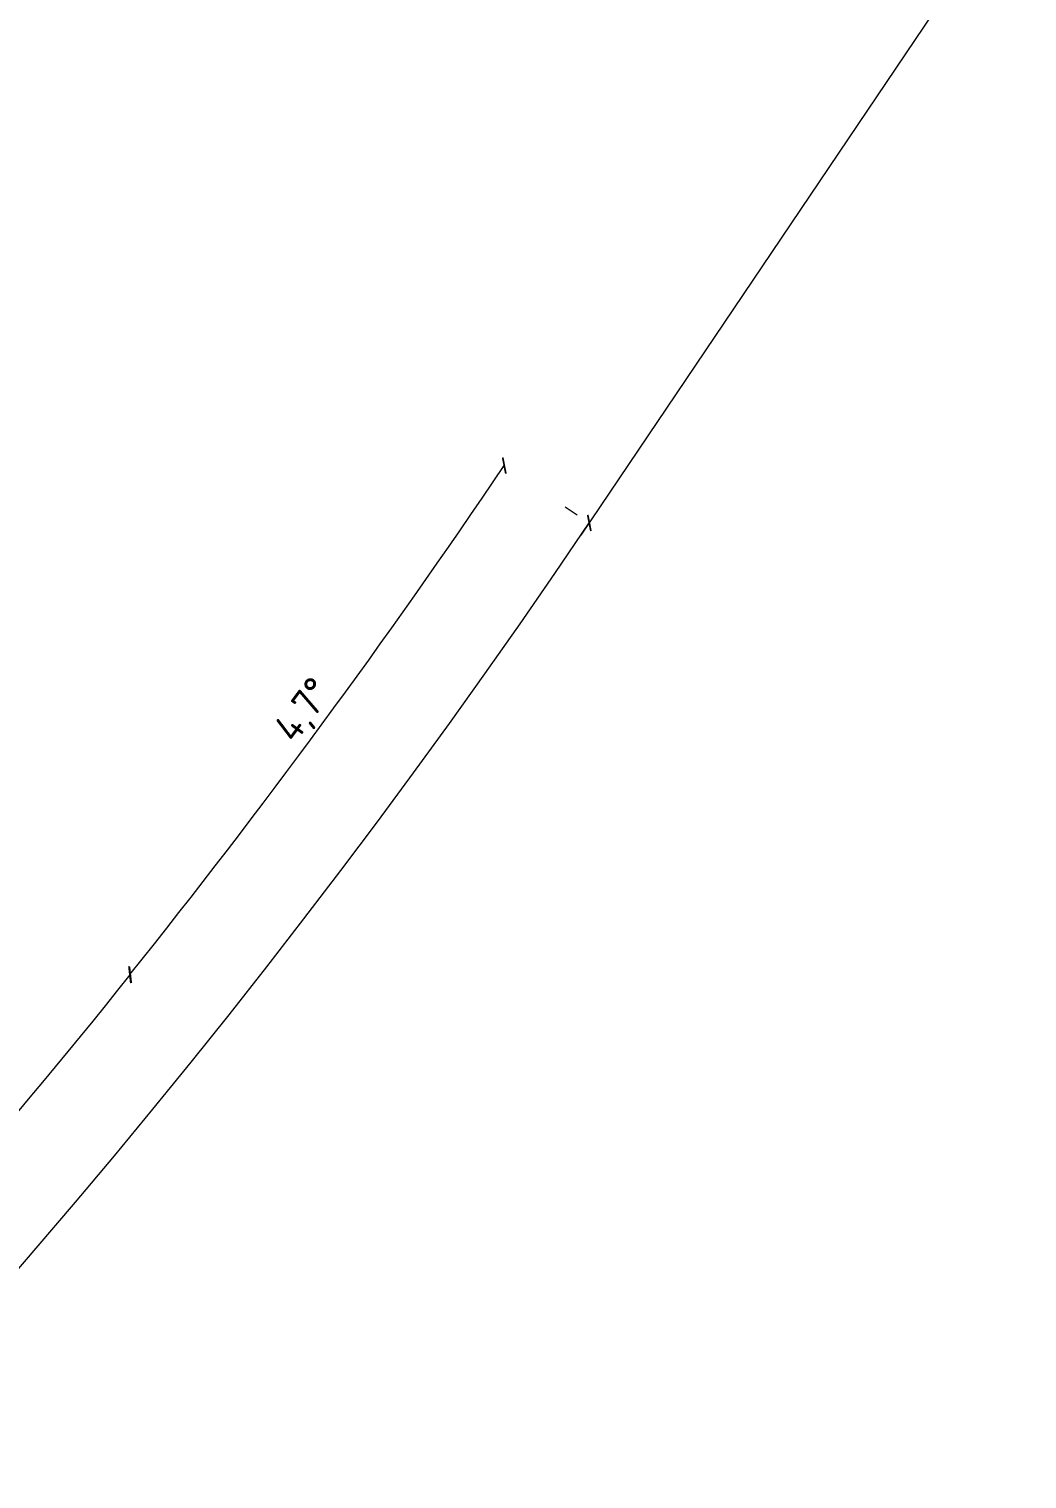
# Model space of a CAD drawing. Header units: millimetres. Extents: x -243740 to 150609, y -407537 to -187091.
# Drawn here: x 86020 to 99715, y -370396 to -350497 of the extents above; entities that cross this region are included whole.
import ezdxf

# ---------------------------------------------------------------- set-up
doc = ezdxf.new("R2010")
doc.units = ezdxf.units.MM
doc.linetypes.add('Штрих', pattern=[6.35, 3.175, -3.175])
doc.layers.add('A-ANNO-DIMS', color=7, linetype='Continuous', lineweight=9)
doc.layers.add('АР_монолит', color=252, linetype='Continuous', lineweight=50)
doc.layers.add('Вставка', color=252, linetype='Continuous')
doc.styles.add('GOST 2.304', font='')
doc.styles.get('GOST 2.304').set_extended_font_data('GOST Common')
doc.linetypes.add('Truba', pattern='A,3e-05,[4,MSH_7,S=1,R=0,X=0,Y=0],-3.022072', length=3.022102)
doc.dimstyles.new('М-200', dxfattribs={"dimtxt": 400, "dimasz": 160, "dimexe": 200, "dimexo": 400, "dimgap": 50, "dimtad": 1, "dimdec": 0, "dimzin": 0, "dimdsep": 46, "dimtxsty": 'GOST 2.304', "dimblk": 'ARCHTICK', "dimcen": 180, "dimdle": 200, "dimadec": 0, "dimazin": 0, "dimtfac": 1, "dimtdec": 0, "dimtmove": 1, "dimatfit": 0, "dimfxl": 1, "dimtolj": 1, "dimtzin": 0, "dimarcsym": 0})

# ---------------------------------------------------------------- blocks, each defined once
blk = doc.blocks.new('_ArchTick')
at = {"color": 0, "linetype": 'ByBlock', "const_width": 0.15}
blk.add_lwpolyline([(-0.5, -0.5), (0.5, 0.5)], dxfattribs=at)
blk = doc.blocks.new('*D46')
at = {"layer": 'A-ANNO-DIMS', "color": 0, "lineweight": -2, "transparency": 16777216}
blk.add_arc((-165704, -113309), 107894, 270, 326, dxfattribs=at)
at = {"layer": 'Defpoints', "color": 0, "lineweight": 30, "transparency": 16777216}
for p in [(-165704, -113309), (-165704, -113309), (-75741, -173990), (-131171, -215528), (-165704, -221903)]:
    blk.add_point(p, dxfattribs=at)
at = {"layer": 'A-ANNO-DIMS', "color": 0, "lineweight": -2, "transparency": 16777216, "xscale": 160, "yscale": 160, "zscale": 160}
for p, rotation in [((-76255, -173643), 55.99999895826774), ((-165704, -221203), 179.9999981265246)]:
    blk.add_blockref('_ArchTick', p, dxfattribs=dict(at, rotation=rotation))
at = {"layer": 'A-ANNO-DIMS', "color": 0, "transparency": 16777216, "insert": (-114300, -207822), "char_height": 400, "attachment_point": 5, "rotation": 28.5412, "style": 'GOST 2.304'}
blk.add_mtext('\\A1;56,0%%D', dxfattribs=at)
blk = doc.blocks.new('*D56')
at = {"layer": 'A-ANNO-DIMS', "color": 0, "lineweight": -2}
blk.add_arc((-165704, -113309), 106494, 316.66666, 321.33333, dxfattribs=at)
at = {"layer": 'Defpoints', "color": 0, "lineweight": 30, "transparency": 16777216}
for p in [(-165704, -113309), (-165704, -113309), (-81461, -180720), (-86287, -184260), (-87224, -187351)]:
    blk.add_point(p, dxfattribs=at)
at = {"layer": 'A-ANNO-DIMS', "color": 0, "lineweight": -2, "xscale": 160, "yscale": 160, "zscale": 160}
for p, rotation in [((-82554, -179846), 51.33333154678699), ((-88243, -186390), 226.6666649920691)]:
    blk.add_blockref('_ArchTick', p, dxfattribs=dict(at, rotation=rotation))
at = {"layer": 'A-ANNO-DIMS', "color": 0, "insert": (-85550, -182985), "char_height": 400, "attachment_point": 5, "rotation": 49, "style": 'GOST 2.304'}
blk.add_mtext('\\A1;4,7%%D', dxfattribs=at)
blk = doc.blocks.new('*D57')
at = {"layer": 'A-ANNO-DIMS', "color": 0, "lineweight": -2}
blk.add_arc((-165704, -113309), 106487, 321.33333, 326, dxfattribs=at)
at = {"layer": 'Defpoints', "color": 0, "lineweight": 30, "transparency": 16777216}
for p in [(-165704, -113309), (-165704, -113309), (-75741, -173990), (-80784, -177559), (-81461, -180720)]:
    blk.add_point(p, dxfattribs=at)
at = {"layer": 'A-ANNO-DIMS', "color": 0, "lineweight": -2, "xscale": 160, "yscale": 160, "zscale": 160}
for p, rotation in [((-77422, -172856), 55.99999895826774), ((-82560, -179841), 231.333331546787)]:
    blk.add_blockref('_ArchTick', p, dxfattribs=dict(at, rotation=rotation))
at = {"layer": 'A-ANNO-DIMS', "color": 0, "insert": (-80153, -176229), "char_height": 400, "attachment_point": 5, "rotation": 53.6667, "style": 'GOST 2.304'}
blk.add_mtext('\\A1;4,7%%D', dxfattribs=at)
blk = doc.blocks.new('*D5')
at = {"layer": 'A-ANNO-DIMS', "color": 0, "lineweight": -2, "transparency": 16777216}
for p, q in [((-593595, -339954), (-537899, -257382)), ((-538342, -257324), (-538177, -257436)), ((-593814, -339565), (-593649, -339677))]:
    blk.add_line(p, q, dxfattribs=at)
at = {"layer": 'Defpoints', "color": 0, "transparency": 16777216}
for p in [(-538011, -257548), (-538011, -257548), (-593483, -339788)]:
    blk.add_point(p, dxfattribs=at)
at = {"layer": 'A-ANNO-DIMS', "color": 0, "lineweight": -2, "transparency": 16777216, "xscale": 160, "yscale": 160, "zscale": 160}
for p, rotation in [((-538011, -257548), 55.99999854218721), ((-593483, -339788), 235.9999985421872)]:
    blk.add_blockref('_ArchTick', p, dxfattribs=dict(at, rotation=rotation))
at = {"layer": 'A-ANNO-DIMS', "color": 0, "transparency": 16777216, "insert": (-565954, -298528), "char_height": 400, "attachment_point": 5, "rotation": 56, "style": 'GOST 2.304'}
blk.add_mtext('\\A1;99200', dxfattribs=at)
blk = doc.blocks.new('Оси200')
at = {"layer": 'A-ANNO-DIMS'}
dim = blk.add_aligned_dim(p1=(-76255.4, -173643), p2=(-20783.5, -91402.5), distance=0, dimstyle='М-200', dxfattribs=at)
dim.commit()
dim.dimension.update_dxf_attribs({"geometry": '*D5', "text_midpoint": (-48726.7, -132382.9), "insert": (517227.4, 166145.4)})
dim = blk.add_angular_dim_2l(base=(-131171, -215527.9), line1=((-165703.8, -113309.3), (-75741.3, -173989.8)), line2=((-165703.8, -113309.3), (-165703.8, -221903.3)), text='56,0%%D', dimstyle='М-200', override={"dimadec": 2, "dimtmove": 2}, dxfattribs=at)
dim.commit()
dim.dimension.update_dxf_attribs({"geometry": '*D46', "text_midpoint": (-114299.5, -207822), "dimtype": 130})
for base, line1, line2, picture, middle in [((-86287.4, -184260.3), ((-165703.8, -113309.3), (-81460.6, -180720.4)), ((-165703.8, -113309.3), (-87224.4, -187350.8)), '*D56', (-85550.5, -182985.5)), ((-80784.1, -177559.5), ((-165703.8, -113309.3), (-75741.3, -173989.8)), ((-165703.8, -113309.3), (-81460.6, -180720.4)), '*D57', (-80153.4, -176229))]:
    dim = blk.add_angular_dim_2l(base=base, line1=line1, line2=line2, text='4,7%%D', dimstyle='М-200', dxfattribs=at)
    dim.commit()
    dim.dimension.update_dxf_attribs({"geometry": picture, "text_midpoint": middle})
blk = doc.blocks.new('A$C010e0e93')
at = {"layer": 'A-ANNO-DIMS'}
blk.add_blockref('Оси200', (404604, 213804), dxfattribs=at)

msp = doc.modelspace()

# ---------------------------------------------------------------- block references
at = {"layer": 'Вставка', "linetype": 'Truba', "lineweight": 30, "ltscale": 100}
msp.add_blockref('A$C010e0e93', (-234640, -397437), dxfattribs=at)

doc.saveas('drawing.dxf')
